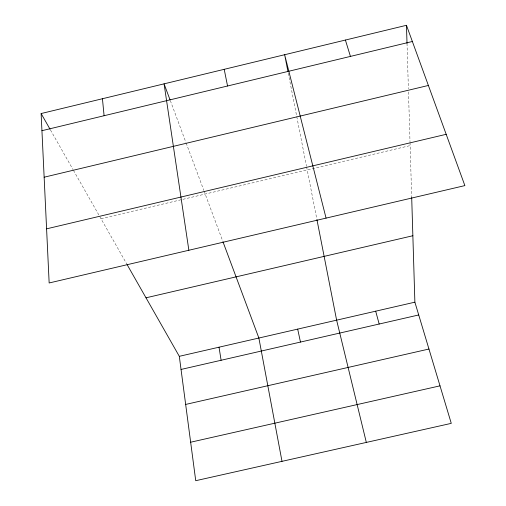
<?xml version="1.0" encoding="UTF-8"?>
<svg xmlns="http://www.w3.org/2000/svg" width="506" height="506" viewBox="0 0 506 506"><rect width="100%" height="100%" fill="white"/><g stroke="black" fill="none" stroke-linecap="round" stroke-linejoin="round"><path stroke-width="0.38" stroke-dasharray="2.53 1.9" d="M100.979 218.7L410.119 145.601M50.486 129.991L73.073 169.681M73.465 170.364L126.69 263.873M170.345 100.669L185.885 142.331M186.157 143.059L203.823 190.42M204.095 191.148L222.716 241.071M288.243 73.085L306.465 166.139M306.611 166.898L316.756 218.718M407.014 43.358L408.393 88.803M408.487 91.934L410.005 141.724M410.024 142.502L411.701 197.587"/><path stroke-width="0.76" d="M41.125 113.546L406.463 25.3L464.875 185.601L49.158 282.974L41.125 113.546L50.094 129.302M41.935 130.693L412.365 41.492M44.142 177.208L428.386 85.457M46.59 228.838L446.184 134.311M146.006 297.813L412.864 235.739M127.069 264.543L179.307 356.319L414.882 302.177L411.701 197.587M181.04 369.45L418.721 314.96M185.658 404.433L428.955 349.032M190.648 442.219L440.005 385.844M170.073 99.935L164.07 83.844L188.864 250.249M222.982 241.792L258.876 338.033L282 461.345M345.402 40.05L350.437 56.406M414.882 302.177L451.276 423.358L195.733 480.7L179.307 356.319M375.686 311.184L379.171 324.023M326.066 218.111L284.65 54.724L287.946 71.555M366.331 442.421L336.623 320.165L316.908 219.49M297.686 329.115L300.469 342.069M224.209 69.322L227.548 85.995M219.022 347.192L221.109 360.259M102.44 98.733L104.091 115.722M406.463 25.3L407.014 43.358"/></g></svg>
